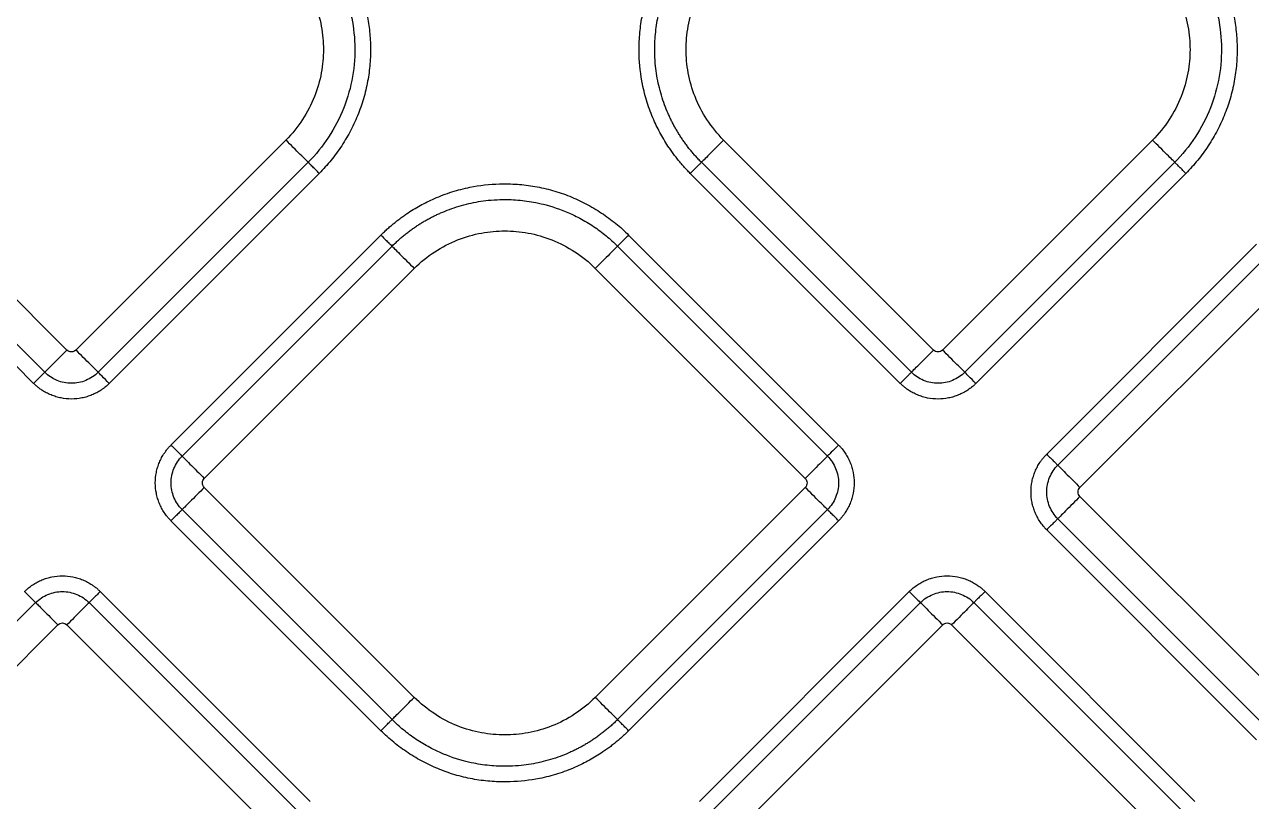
# Model space of a CAD drawing. Extents: x 0 to 84, y -21 to 126.
# Drawn here: x 35.334 to 39.184, y 34.201 to 36.638 of the extents above; entities that cross this region are included whole.
import ezdxf

# ---------------------------------------------------------------- set-up
doc = ezdxf.new("R2010")
doc.units = 0
doc.header["$MEASUREMENT"] = 0
doc.layers.add('1', color=4, linetype='Continuous')

# ---------------------------------------------------------------- blocks, each defined once
blk = doc.blocks.new('PRODIGY')
at = {"layer": '1', "color": 3, "linetype": 'Continuous', "lineweight": 25}
for p, q in [((35.4675, 35.6174), (34.8088, 36.2761)), ((36.1544, 36.2761), (35.4957, 35.6174)), ((38.1863, 35.6174), (37.5276, 36.2761)), ((38.8732, 36.2761), (38.2145, 35.6174)), ((35.3977, 35.5477), (34.7391, 36.2064)), ((36.2241, 36.2064), (35.5654, 35.5477)), ((38.1166, 35.5477), (37.4579, 36.2064)), ((38.9429, 36.2064), (38.2842, 35.5477)), ((35.3629, 35.5129), (34.7042, 36.1715)), ((36.259, 36.1715), (35.6003, 35.5129)), ((38.0817, 35.5129), (37.423, 36.1715)), ((38.9778, 36.1715), (38.3191, 35.5129)), ((35.7938, 35.3194), (36.4525, 35.978)), ((37.2296, 35.978), (37.8882, 35.3194)), ((35.8286, 35.2845), (36.4873, 35.9432)), ((37.1947, 35.9432), (37.8534, 35.2845)), ((38.5411, 35.2909), (39.1997, 35.9495)), ((38.5759, 35.256), (39.2346, 35.9147)), ((35.8983, 35.2148), (36.557, 35.8735)), ((37.125, 35.8735), (37.7837, 35.2148)), ((38.6456, 35.1863), (39.3043, 35.845)), ((36.557, 34.5279), (35.8983, 35.1865)), ((37.7837, 35.1865), (37.125, 34.5279)), ((39.3043, 34.4994), (38.6456, 35.158)), ((36.4873, 34.4582), (35.8286, 35.1168)), ((37.8534, 35.1168), (37.1947, 34.4582)), ((36.4525, 34.4233), (35.7938, 35.0819)), ((37.8882, 35.0819), (37.2296, 34.4233)), ((39.2346, 34.4296), (38.5759, 35.0883)), ((39.1997, 34.3948), (38.5411, 35.0534)), ((35.5718, 34.8599), (36.2304, 34.2013)), ((37.4515, 34.2013), (38.1102, 34.86)), ((38.3476, 34.86), (39.0063, 34.2013)), ((34.7106, 34.1664), (35.3692, 34.8251)), ((35.5369, 34.8251), (36.1956, 34.1664)), ((37.4864, 34.1665), (38.1451, 34.8251)), ((38.3127, 34.8251), (38.9714, 34.1665)), ((34.7803, 34.0967), (35.4389, 34.7554)), ((35.4672, 34.7554), (36.1259, 34.0967)), ((37.5561, 34.0968), (38.2148, 34.7554)), ((38.243, 34.7554), (38.9017, 34.0968))]:
    blk.add_line(p, q, dxfattribs=at)
for points, knots in [([(36.2241, 36.9138), (36.2478, 36.8901), (36.2686, 36.8644), (36.3042, 36.8111), (36.3189, 36.7835), (36.3366, 36.7419), (36.3417, 36.7282), (36.3509, 36.6998), (36.355, 36.6851), (36.3652, 36.6399), (36.3694, 36.6081), (36.3714, 36.5428), (36.3692, 36.5093), (36.3577, 36.4424), (36.3485, 36.4091), (36.3233, 36.3449), (36.3072, 36.314), (36.2695, 36.2566), (36.2478, 36.2301), (36.2241, 36.2064)], [0, 0, 0, 0, 0.125, 0.125, 0.25, 0.25, 0.3125, 0.3125, 0.375, 0.375, 0.5, 0.5, 0.625, 0.625, 0.75, 0.75, 0.875, 0.875, 1, 1, 1, 1]), ([(36.259, 36.9486), (36.2621, 36.9454), (36.2684, 36.939), (36.2776, 36.9291), (36.2865, 36.919), (36.2952, 36.9087), (36.3037, 36.8981), (36.3118, 36.8874), (36.3198, 36.8764), (36.3298, 36.8618), (36.3415, 36.8433), (36.3584, 36.8137), (36.3767, 36.7759), (36.3942, 36.7291), (36.4074, 36.6802), (36.4163, 36.6292), (36.4204, 36.576), (36.4194, 36.5219), (36.4128, 36.4668), (36.4006, 36.4122), (36.3825, 36.3586), (36.3589, 36.307), (36.3349, 36.2661), (36.3134, 36.235), (36.2963, 36.2127), (36.2783, 36.1914), (36.2654, 36.1782), (36.259, 36.1715)], [0, 0, 0, 0, 0.015653, 0.03129, 0.046922, 0.062557, 0.078206, 0.093877, 0.10958, 0.125325, 0.155378, 0.185662, 0.243925, 0.301095, 0.359088, 0.419952, 0.480645, 0.544392, 0.607866, 0.673169, 0.738587, 0.80425, 0.870202, 0.903106, 0.935649, 0.967918, 1, 1, 1, 1]), ([(37.423, 36.1715), (37.4195, 36.1751), (37.4125, 36.1822), (37.4024, 36.1932), (37.3926, 36.2044), (37.3831, 36.216), (37.3739, 36.2278), (37.365, 36.2398), (37.3498, 36.2617), (37.3298, 36.2942), (37.3064, 36.3416), (37.2867, 36.3938), (37.2692, 36.4619), (37.2615, 36.531), (37.2628, 36.5994), (37.2695, 36.6553), (37.282, 36.7104), (37.3005, 36.764), (37.3243, 36.8154), (37.3482, 36.8558), (37.3695, 36.8864), (37.3864, 36.9082), (37.4041, 36.9291), (37.4167, 36.9421), (37.423, 36.9486)], [0, 0, 0, 0, 0.0173412, 0.0346651, 0.0519847, 0.069313, 0.0866627, 0.1040468, 0.121478, 0.1791406, 0.2367426, 0.3049223, 0.3728359, 0.4806859, 0.5457701, 0.6103365, 0.6759598, 0.7418949, 0.807114, 0.8726293, 0.9049132, 0.9368491, 0.9685172, 1, 1, 1, 1]), ([(37.4579, 36.2064), (37.4546, 36.2097), (37.4481, 36.2163), (37.4387, 36.2265), (37.4297, 36.2369), (37.421, 36.2474), (37.4127, 36.2581), (37.4048, 36.2689), (37.3972, 36.2799), (37.3899, 36.2909), (37.383, 36.302), (37.3765, 36.3132), (37.3703, 36.3244), (37.3644, 36.3357), (37.3589, 36.3472), (37.3512, 36.364), (37.338, 36.3968), (37.3231, 36.4464), (37.3142, 36.4999), (37.3107, 36.5514), (37.312, 36.6015), (37.3188, 36.65), (37.3323, 36.7079), (37.3493, 36.754), (37.3699, 36.7953), (37.3823, 36.8171), (37.3956, 36.8382), (37.4099, 36.8585), (37.4251, 36.8779), (37.441, 36.8964), (37.4523, 36.908), (37.4579, 36.9138)], [0, 0, 0, 0, 0.0177773, 0.0354291, 0.05295, 0.0703348, 0.0875787, 0.1046773, 0.1216261, 0.1384214, 0.1550594, 0.1715367, 0.1878502, 0.2040071, 0.2202357, 0.2366296, 0.2744001, 0.3552333, 0.4340676, 0.4807536, 0.5523715, 0.624938, 0.6673581, 0.7794137, 0.8115391, 0.8435226, 0.8753254, 0.9069097, 0.9382395, 0.9692803, 1, 1, 1, 1]), ([(38.9429, 36.9138), (38.9666, 36.8901), (38.9875, 36.8644), (39.023, 36.8111), (39.0378, 36.7835), (39.0554, 36.7419), (39.0606, 36.7282), (39.0697, 36.6997), (39.0738, 36.6851), (39.084, 36.6398), (39.0882, 36.6081), (39.0902, 36.5428), (39.088, 36.5092), (39.0766, 36.4424), (39.0673, 36.4091), (39.0421, 36.3449), (39.0261, 36.314), (38.9883, 36.2566), (38.9666, 36.23), (38.9429, 36.2064)], [0, 0, 0, 0, 0.125, 0.125, 0.25, 0.25, 0.3125, 0.3125, 0.375, 0.375, 0.5, 0.5, 0.625, 0.625, 0.75, 0.75, 0.875, 0.875, 1, 1, 1, 1]), ([(38.9778, 36.9486), (38.9809, 36.9454), (38.9872, 36.939), (38.9964, 36.9291), (39.0054, 36.919), (39.014, 36.9087), (39.0225, 36.8981), (39.0307, 36.8873), (39.0386, 36.8764), (39.0486, 36.8618), (39.0603, 36.8433), (39.0772, 36.8136), (39.0956, 36.7759), (39.113, 36.7291), (39.1262, 36.6802), (39.1351, 36.6292), (39.1392, 36.576), (39.1382, 36.5219), (39.1316, 36.4668), (39.1195, 36.4122), (39.1013, 36.3586), (39.0777, 36.307), (39.0537, 36.2661), (39.0322, 36.235), (39.0151, 36.2127), (38.9971, 36.1914), (38.9842, 36.1781), (38.9778, 36.1715)], [0, 0, 0, 0, 0.015653, 0.03129, 0.046922, 0.062557, 0.078206, 0.093877, 0.10958, 0.125325, 0.155378, 0.185662, 0.243925, 0.301095, 0.359088, 0.419952, 0.480645, 0.544392, 0.607866, 0.673169, 0.738587, 0.80425, 0.870202, 0.903106, 0.935649, 0.967918, 1, 1, 1, 1]), ([(36.1544, 36.8441), (36.174, 36.8245), (36.1916, 36.8028), (36.2216, 36.7569), (36.234, 36.7326), (36.2536, 36.6832), (36.2607, 36.658), (36.2699, 36.6083), (36.272, 36.5837), (36.272, 36.5364), (36.2699, 36.5119), (36.2607, 36.4621), (36.2536, 36.437), (36.234, 36.3875), (36.2216, 36.3633), (36.1916, 36.3173), (36.174, 36.2957), (36.1544, 36.2761)], [0, 0, 0, 0, 0.125, 0.125, 0.25, 0.25, 0.375, 0.375, 0.5, 0.5, 0.625, 0.625, 0.75, 0.75, 0.875, 0.875, 1, 1, 1, 1]), ([(37.5276, 36.2761), (37.508, 36.2957), (37.4904, 36.3173), (37.4604, 36.3632), (37.4479, 36.3875), (37.4284, 36.4369), (37.4213, 36.4621), (37.4121, 36.5118), (37.41, 36.5364), (37.41, 36.5837), (37.4121, 36.6083), (37.4213, 36.658), (37.4284, 36.6832), (37.4479, 36.7326), (37.4604, 36.7569), (37.4904, 36.8028), (37.508, 36.8244), (37.5276, 36.844)], [0, 0, 0, 0, 0.125, 0.125, 0.25, 0.25, 0.375, 0.375, 0.5, 0.5, 0.625, 0.625, 0.75, 0.75, 0.875, 0.875, 1, 1, 1, 1]), ([(38.8732, 36.844), (38.8928, 36.8244), (38.9104, 36.8028), (38.9404, 36.7569), (38.9529, 36.7326), (38.9724, 36.6832), (38.9795, 36.658), (38.9887, 36.6083), (38.9908, 36.5837), (38.9908, 36.5364), (38.9887, 36.5118), (38.9795, 36.4621), (38.9724, 36.4369), (38.9529, 36.3875), (38.9404, 36.3632), (38.9104, 36.3173), (38.8928, 36.2957), (38.8732, 36.2761)], [0, 0, 0, 0, 0.125, 0.125, 0.25, 0.25, 0.375, 0.375, 0.5, 0.5, 0.625, 0.625, 0.75, 0.75, 0.875, 0.875, 1, 1, 1, 1]), ([(36.2241, 36.2064), (36.2228, 36.2077), (36.2201, 36.2104), (36.2117, 36.2188), (36.2061, 36.2244), (36.1928, 36.2377), (36.1852, 36.2453), (36.1697, 36.2608), (36.1618, 36.2687), (36.1544, 36.2761)], [0, 0, 0, 0, 0.25, 0.25, 0.5, 0.5, 0.75, 0.75, 1, 1, 1, 1]), ([(37.5276, 36.2761), (37.5202, 36.2687), (37.5123, 36.2608), (37.4968, 36.2453), (37.4892, 36.2377), (37.4759, 36.2244), (37.4703, 36.2187), (37.4619, 36.2104), (37.4592, 36.2077), (37.4579, 36.2064)], [0, 0, 0, 0, 0.25, 0.25, 0.5, 0.5, 0.75, 0.75, 1, 1, 1, 1]), ([(38.9429, 36.2064), (38.9416, 36.2077), (38.9389, 36.2104), (38.9305, 36.2187), (38.9249, 36.2244), (38.9116, 36.2377), (38.904, 36.2453), (38.8885, 36.2608), (38.8806, 36.2687), (38.8732, 36.2761)], [0, 0, 0, 0, 0.25, 0.25, 0.5, 0.5, 0.75, 0.75, 1, 1, 1, 1]), ([(36.259, 36.1715), (36.255, 36.1755), (36.2509, 36.1796), (36.2429, 36.1876), (36.2391, 36.1914), (36.2326, 36.1979), (36.2299, 36.2006), (36.226, 36.2045), (36.2247, 36.2058), (36.2241, 36.2064)], [0, 0, 0, 0, 0.25, 0.25, 0.5, 0.5, 0.75, 0.75, 1, 1, 1, 1]), ([(37.4579, 36.2064), (37.4573, 36.2057), (37.456, 36.2045), (37.4521, 36.2006), (37.4494, 36.1979), (37.4429, 36.1914), (37.4391, 36.1875), (37.4311, 36.1796), (37.427, 36.1754), (37.423, 36.1715)], [0, 0, 0, 0, 0.25, 0.25, 0.5, 0.5, 0.75, 0.75, 1, 1, 1, 1]), ([(38.9778, 36.1715), (38.9738, 36.1754), (38.9697, 36.1796), (38.9617, 36.1875), (38.9579, 36.1914), (38.9514, 36.1979), (38.9487, 36.2006), (38.9448, 36.2045), (38.9435, 36.2057), (38.9429, 36.2064)], [0, 0, 0, 0, 0.25, 0.25, 0.5, 0.5, 0.75, 0.75, 1, 1, 1, 1]), ([(36.4525, 35.978), (36.456, 35.9815), (36.4631, 35.9885), (36.4741, 35.9986), (36.4854, 36.0085), (36.4969, 36.018), (36.5087, 36.0272), (36.5208, 36.0361), (36.5426, 36.0513), (36.5752, 36.0713), (36.6225, 36.0947), (36.6748, 36.1144), (36.7428, 36.1318), (36.812, 36.1396), (36.8804, 36.1383), (36.9362, 36.1316), (36.9913, 36.1191), (37.0449, 36.1006), (37.0963, 36.0768), (37.1367, 36.0529), (37.1674, 36.0316), (37.1892, 36.0147), (37.21, 35.997), (37.2231, 35.9843), (37.2296, 35.978)], [0, 0, 0, 0, 0.017341, 0.034665, 0.051985, 0.069313, 0.086663, 0.104047, 0.121478, 0.179141, 0.236743, 0.304922, 0.372836, 0.480686, 0.54577, 0.610337, 0.67596, 0.741895, 0.807114, 0.872629, 0.904913, 0.936849, 0.968517, 1, 1, 1, 1]), ([(36.4873, 35.9432), (36.4906, 35.9464), (36.4972, 35.9529), (36.5075, 35.9623), (36.5178, 35.9714), (36.5284, 35.98), (36.5391, 35.9883), (36.5499, 35.9963), (36.5608, 36.0039), (36.5718, 36.0112), (36.5829, 36.018), (36.5941, 36.0246), (36.6053, 36.0308), (36.6167, 36.0366), (36.6282, 36.0422), (36.6449, 36.0498), (36.6777, 36.0631), (36.7274, 36.078), (36.7808, 36.0869), (36.8323, 36.0903), (36.8824, 36.089), (36.9309, 36.0822), (36.9888, 36.0687), (37.035, 36.0518), (37.0762, 36.0312), (37.0981, 36.0188), (37.1192, 36.0054), (37.1395, 35.9911), (37.1589, 35.9759), (37.1773, 35.9601), (37.1889, 35.9488), (37.1947, 35.9432)], [0, 0, 0, 0, 0.017777, 0.035429, 0.05295, 0.070335, 0.087579, 0.104677, 0.121626, 0.138421, 0.155059, 0.171537, 0.18785, 0.204007, 0.220236, 0.23663, 0.2744, 0.355233, 0.434068, 0.480754, 0.552372, 0.624938, 0.667358, 0.779414, 0.811539, 0.843523, 0.875325, 0.90691, 0.938239, 0.96928, 1, 1, 1, 1]), ([(36.557, 35.8735), (36.5766, 35.8931), (36.5983, 35.9106), (36.6442, 35.9406), (36.6685, 35.9531), (36.7179, 35.9727), (36.7431, 35.9798), (36.7928, 35.989), (36.8173, 35.9911), (36.8647, 35.9911), (36.8892, 35.989), (36.939, 35.9798), (36.9641, 35.9727), (37.0136, 35.9531), (37.0378, 35.9406), (37.0837, 35.9106), (37.1054, 35.8931), (37.125, 35.8735)], [0, 0, 0, 0, 0.125, 0.125, 0.25, 0.25, 0.375, 0.375, 0.5, 0.5, 0.625, 0.625, 0.75, 0.75, 0.875, 0.875, 1, 1, 1, 1]), ([(36.4525, 35.978), (36.4561, 35.9743), (36.4601, 35.9704), (36.4678, 35.9626), (36.4716, 35.9588), (36.4783, 35.9522), (36.4811, 35.9494), (36.4853, 35.9452), (36.4867, 35.9438), (36.4873, 35.9432)], [0, 0, 0, 0, 0.25, 0.25, 0.5, 0.5, 0.75, 0.75, 1, 1, 1, 1]), ([(37.2296, 35.978), (37.2256, 35.9741), (37.2215, 35.97), (37.2135, 35.962), (37.2097, 35.9582), (37.2032, 35.9516), (37.2005, 35.949), (37.1966, 35.945), (37.1953, 35.9438), (37.1947, 35.9432)], [0, 0, 0, 0, 0.25, 0.25, 0.5, 0.5, 0.75, 0.75, 1, 1, 1, 1]), ([(36.4873, 35.9432), (36.4886, 35.9419), (36.4913, 35.9392), (36.4997, 35.9308), (36.5053, 35.9251), (36.5186, 35.9118), (36.5262, 35.9042), (36.5418, 35.8887), (36.5496, 35.8808), (36.557, 35.8735)], [0, 0, 0, 0, 0.25, 0.25, 0.5, 0.5, 0.75, 0.75, 1, 1, 1, 1]), ([(37.1947, 35.9432), (37.1934, 35.9419), (37.1907, 35.9392), (37.1823, 35.9308), (37.1767, 35.9251), (37.1634, 35.9118), (37.1558, 35.9042), (37.1403, 35.8887), (37.1324, 35.8808), (37.125, 35.8735)], [0, 0, 0, 0, 0.25, 0.25, 0.5, 0.5, 0.75, 0.75, 1, 1, 1, 1]), ([(35.3977, 35.5477), (35.3991, 35.549), (35.4018, 35.5517), (35.4101, 35.5601), (35.4158, 35.5657), (35.4291, 35.579), (35.4367, 35.5866), (35.4522, 35.6022), (35.4601, 35.61), (35.4675, 35.6174)], [0, 0, 0, 0, 0.25, 0.25, 0.5, 0.5, 0.75, 0.75, 1, 1, 1, 1]), ([(35.5654, 35.5477), (35.5641, 35.549), (35.5614, 35.5517), (35.5531, 35.56), (35.5475, 35.5657), (35.5342, 35.579), (35.5266, 35.5866), (35.511, 35.6021), (35.5031, 35.61), (35.4957, 35.6174)], [0, 0, 0, 0, 0.25, 0.25, 0.5, 0.5, 0.75, 0.75, 1, 1, 1, 1]), ([(38.1166, 35.5477), (38.1179, 35.549), (38.1206, 35.5517), (38.1289, 35.5601), (38.1346, 35.5657), (38.1479, 35.579), (38.1555, 35.5866), (38.171, 35.6021), (38.1789, 35.61), (38.1863, 35.6174)], [0, 0, 0, 0, 0.25, 0.25, 0.5, 0.5, 0.75, 0.75, 1, 1, 1, 1]), ([(38.2842, 35.5477), (38.2829, 35.549), (38.2802, 35.5517), (38.2719, 35.56), (38.2663, 35.5657), (38.253, 35.5789), (38.2454, 35.5865), (38.2298, 35.6021), (38.2219, 35.61), (38.2145, 35.6174)], [0, 0, 0, 0, 0.25, 0.25, 0.5, 0.5, 0.75, 0.75, 1, 1, 1, 1]), ([(35.3629, 35.5129), (35.3668, 35.5168), (35.3709, 35.5209), (35.3789, 35.5289), (35.3827, 35.5327), (35.3893, 35.5392), (35.392, 35.5419), (35.3959, 35.5459), (35.3971, 35.5471), (35.3977, 35.5477)], [0, 0, 0, 0, 0.25, 0.25, 0.5, 0.5, 0.75, 0.75, 1, 1, 1, 1]), ([(35.5654, 35.5477), (35.5546, 35.5369), (35.5414, 35.5281), (35.5125, 35.5161), (35.4969, 35.513), (35.4662, 35.513), (35.4507, 35.5161), (35.4218, 35.5281), (35.4086, 35.5369), (35.3977, 35.5477)], [0, 0, 0, 0, 0.25, 0.25, 0.5, 0.5, 0.75, 0.75, 1, 1, 1, 1]), ([(35.6003, 35.5129), (35.592, 35.5211), (35.5838, 35.5294), (35.5712, 35.542), (35.5668, 35.5463), (35.5654, 35.5477)], [0, 0, 0, 0, 0.5, 0.5, 1, 1, 1, 1]), ([(38.0817, 35.5129), (38.0856, 35.5168), (38.0898, 35.5209), (38.0977, 35.5289), (38.1016, 35.5327), (38.1081, 35.5392), (38.1108, 35.5419), (38.1147, 35.5458), (38.1159, 35.5471), (38.1166, 35.5477)], [0, 0, 0, 0, 0.25, 0.25, 0.5, 0.5, 0.75, 0.75, 1, 1, 1, 1]), ([(38.2842, 35.5477), (38.2734, 35.5368), (38.2602, 35.5281), (38.2313, 35.5161), (38.2157, 35.513), (38.1851, 35.513), (38.1695, 35.5161), (38.1406, 35.5281), (38.1274, 35.5368), (38.1166, 35.5477)], [0, 0, 0, 0, 0.25, 0.25, 0.5, 0.5, 0.75, 0.75, 1, 1, 1, 1]), ([(38.3191, 35.5129), (38.3108, 35.5211), (38.3026, 35.5293), (38.29, 35.542), (38.2856, 35.5463), (38.2842, 35.5477)], [0, 0, 0, 0, 0.5, 0.5, 1, 1, 1, 1]), ([(35.6003, 35.5129), (35.5983, 35.511), (35.5944, 35.5071), (35.5882, 35.5018), (35.5816, 35.4967), (35.5726, 35.4904), (35.5608, 35.4834), (35.5459, 35.4763), (35.5304, 35.4708), (35.5091, 35.4654), (35.4816, 35.4626), (35.4541, 35.4654), (35.4328, 35.4708), (35.4173, 35.4763), (35.4024, 35.4834), (35.3898, 35.4909), (35.3793, 35.4983), (35.3708, 35.5053), (35.3655, 35.5103), (35.3629, 35.5129)], [0, 0, 0, 0, 0.031198, 0.062422, 0.093752, 0.125266, 0.187622, 0.250173, 0.31267, 0.375042, 0.499989, 0.624937, 0.687308, 0.749825, 0.812368, 0.874743, 0.916727, 0.958417, 1, 1, 1, 1]), ([(38.3191, 35.5129), (38.3171, 35.5109), (38.3132, 35.5071), (38.307, 35.5018), (38.3004, 35.4967), (38.2914, 35.4904), (38.2796, 35.4833), (38.2647, 35.4763), (38.2492, 35.4707), (38.2279, 35.4654), (38.2004, 35.4625), (38.1729, 35.4653), (38.1516, 35.4707), (38.1361, 35.4763), (38.1212, 35.4833), (38.1086, 35.4908), (38.0981, 35.4983), (38.0896, 35.5052), (38.0843, 35.5103), (38.0817, 35.5129)], [0, 0, 0, 0, 0.0311978, 0.062422, 0.0937518, 0.1252655, 0.1876219, 0.2501726, 0.3126696, 0.3750423, 0.4999886, 0.6249367, 0.6873081, 0.7498252, 0.8123684, 0.8747429, 0.9167266, 0.9584166, 1, 1, 1, 1]), ([(35.7938, 35.0819), (35.7919, 35.0839), (35.7881, 35.0878), (35.7827, 35.0941), (35.7776, 35.1006), (35.7713, 35.1096), (35.7643, 35.1215), (35.7573, 35.1364), (35.7517, 35.1519), (35.7463, 35.1732), (35.7435, 35.2007), (35.7463, 35.2281), (35.7517, 35.2494), (35.7573, 35.265), (35.7643, 35.2799), (35.7718, 35.2925), (35.7793, 35.3029), (35.7862, 35.3115), (35.7913, 35.3167), (35.7938, 35.3194)], [0, 0, 0, 0, 0.031198, 0.062422, 0.093752, 0.125266, 0.187622, 0.250173, 0.31267, 0.375042, 0.499989, 0.624937, 0.687308, 0.749825, 0.812368, 0.874743, 0.916727, 0.958417, 1, 1, 1, 1]), ([(35.7938, 35.3194), (35.7977, 35.3155), (35.8019, 35.3113), (35.8098, 35.3033), (35.8137, 35.2995), (35.8202, 35.293), (35.8229, 35.2903), (35.8268, 35.2864), (35.828, 35.2851), (35.8286, 35.2845)], [0, 0, 0, 0, 0.25, 0.25, 0.5, 0.5, 0.75, 0.75, 1, 1, 1, 1]), ([(37.8882, 35.3194), (37.8799, 35.3111), (37.8717, 35.3029), (37.8591, 35.2902), (37.8548, 35.2859), (37.8534, 35.2845)], [0, 0, 0, 0, 0.5, 0.5, 1, 1, 1, 1]), ([(37.8882, 35.3194), (37.8901, 35.3174), (37.8939, 35.3135), (37.8993, 35.3072), (37.9044, 35.3007), (37.9107, 35.2917), (37.9177, 35.2799), (37.9248, 35.265), (37.9303, 35.2494), (37.9357, 35.2281), (37.9385, 35.2007), (37.9357, 35.1732), (37.9303, 35.1519), (37.9248, 35.1364), (37.9177, 35.1215), (37.9102, 35.1088), (37.9028, 35.0984), (37.8958, 35.0898), (37.8907, 35.0846), (37.8882, 35.0819)], [0, 0, 0, 0, 0.031198, 0.062422, 0.093752, 0.125266, 0.187622, 0.250173, 0.31267, 0.375042, 0.499989, 0.624937, 0.687308, 0.749825, 0.812368, 0.874743, 0.916727, 0.958417, 1, 1, 1, 1]), ([(35.8286, 35.1168), (35.8178, 35.1276), (35.809, 35.1409), (35.7971, 35.1697), (35.7939, 35.1853), (35.7939, 35.216), (35.7971, 35.2316), (35.809, 35.2605), (35.8178, 35.2737), (35.8286, 35.2845)], [0, 0, 0, 0, 0.25, 0.25, 0.5, 0.5, 0.75, 0.75, 1, 1, 1, 1]), ([(35.8286, 35.2845), (35.8299, 35.2832), (35.8327, 35.2805), (35.841, 35.2721), (35.8467, 35.2665), (35.86, 35.2532), (35.8676, 35.2456), (35.8831, 35.2301), (35.891, 35.2222), (35.8983, 35.2148)], [0, 0, 0, 0, 0.25, 0.25, 0.5, 0.5, 0.75, 0.75, 1, 1, 1, 1]), ([(37.8534, 35.2845), (37.8521, 35.2832), (37.8494, 35.2805), (37.841, 35.2722), (37.8354, 35.2665), (37.8221, 35.2532), (37.8145, 35.2456), (37.799, 35.2301), (37.7911, 35.2222), (37.7837, 35.2148)], [0, 0, 0, 0, 0.25, 0.25, 0.5, 0.5, 0.75, 0.75, 1, 1, 1, 1]), ([(37.8534, 35.2845), (37.8642, 35.2737), (37.873, 35.2604), (37.8849, 35.2316), (37.8881, 35.216), (37.8881, 35.1853), (37.8849, 35.1697), (37.873, 35.1409), (37.8642, 35.1276), (37.8534, 35.1168)], [0, 0, 0, 0, 0.25, 0.25, 0.5, 0.5, 0.75, 0.75, 1, 1, 1, 1]), ([(38.5411, 35.0534), (38.5392, 35.0554), (38.5354, 35.0593), (38.53, 35.0656), (38.5249, 35.0721), (38.5186, 35.0811), (38.5116, 35.093), (38.5045, 35.1079), (38.499, 35.1234), (38.4936, 35.1447), (38.4908, 35.1722), (38.4936, 35.1996), (38.499, 35.2209), (38.5045, 35.2365), (38.5116, 35.2514), (38.5191, 35.264), (38.5265, 35.2744), (38.5335, 35.283), (38.5386, 35.2882), (38.5411, 35.2909)], [0, 0, 0, 0, 0.031198, 0.062422, 0.093752, 0.125266, 0.187622, 0.250173, 0.31267, 0.375042, 0.499989, 0.624937, 0.687308, 0.749825, 0.812368, 0.874743, 0.916727, 0.958417, 1, 1, 1, 1]), ([(38.5411, 35.2909), (38.545, 35.287), (38.5491, 35.2828), (38.5571, 35.2748), (38.5609, 35.271), (38.5675, 35.2645), (38.5701, 35.2618), (38.5741, 35.2579), (38.5753, 35.2566), (38.5759, 35.256)], [0, 0, 0, 0, 0.25, 0.25, 0.5, 0.5, 0.75, 0.75, 1, 1, 1, 1]), ([(38.5759, 35.0883), (38.5651, 35.0991), (38.5563, 35.1124), (38.5444, 35.1412), (38.5412, 35.1568), (38.5412, 35.1875), (38.5444, 35.2031), (38.5563, 35.232), (38.5651, 35.2452), (38.5759, 35.256)], [0, 0, 0, 0, 0.25, 0.25, 0.5, 0.5, 0.75, 0.75, 1, 1, 1, 1]), ([(38.5759, 35.256), (38.5772, 35.2547), (38.5799, 35.252), (38.5883, 35.2436), (38.594, 35.238), (38.6072, 35.2247), (38.6149, 35.2171), (38.6304, 35.2016), (38.6383, 35.1937), (38.6456, 35.1863)], [0, 0, 0, 0, 0.25, 0.25, 0.5, 0.5, 0.75, 0.75, 1, 1, 1, 1]), ([(35.8983, 35.1865), (35.891, 35.1792), (35.8831, 35.1713), (35.8676, 35.1558), (35.86, 35.1482), (35.8467, 35.1349), (35.841, 35.1292), (35.8327, 35.1208), (35.8299, 35.1181), (35.8286, 35.1168)], [0, 0, 0, 0, 0.25, 0.25, 0.5, 0.5, 0.75, 0.75, 1, 1, 1, 1]), ([(37.8534, 35.1168), (37.8521, 35.1181), (37.8494, 35.1208), (37.841, 35.1292), (37.8353, 35.1349), (37.8221, 35.1482), (37.8144, 35.1558), (37.7989, 35.1713), (37.7911, 35.1792), (37.7837, 35.1865)], [0, 0, 0, 0, 0.25, 0.25, 0.5, 0.5, 0.75, 0.75, 1, 1, 1, 1]), ([(38.6456, 35.158), (38.6383, 35.1506), (38.6304, 35.1428), (38.6149, 35.1273), (38.6072, 35.1196), (38.594, 35.1064), (38.5883, 35.1007), (38.5799, 35.0923), (38.5772, 35.0896), (38.5759, 35.0883)], [0, 0, 0, 0, 0.25, 0.25, 0.5, 0.5, 0.75, 0.75, 1, 1, 1, 1]), ([(35.8286, 35.1168), (35.828, 35.1162), (35.8268, 35.115), (35.8229, 35.111), (35.8202, 35.1083), (35.8137, 35.1018), (35.8098, 35.098), (35.8019, 35.09), (35.7977, 35.0859), (35.7938, 35.0819)], [0, 0, 0, 0, 0.25, 0.25, 0.5, 0.5, 0.75, 0.75, 1, 1, 1, 1]), ([(37.8882, 35.0819), (37.8843, 35.0859), (37.8802, 35.09), (37.8722, 35.098), (37.8684, 35.1018), (37.8618, 35.1083), (37.8592, 35.111), (37.8552, 35.115), (37.854, 35.1162), (37.8534, 35.1168)], [0, 0, 0, 0, 0.25, 0.25, 0.5, 0.5, 0.75, 0.75, 1, 1, 1, 1]), ([(38.5759, 35.0883), (38.5753, 35.0877), (38.5741, 35.0865), (38.5701, 35.0825), (38.5675, 35.0798), (38.5609, 35.0733), (38.5571, 35.0695), (38.5491, 35.0615), (38.545, 35.0574), (38.5411, 35.0534)], [0, 0, 0, 0, 0.25, 0.25, 0.5, 0.5, 0.75, 0.75, 1, 1, 1, 1]), ([(35.3344, 34.8599), (35.3363, 34.8619), (35.3403, 34.8657), (35.3465, 34.871), (35.353, 34.8761), (35.3621, 34.8824), (35.3739, 34.8895), (35.3888, 34.8965), (35.4043, 34.9021), (35.4256, 34.9074), (35.4531, 34.9102), (35.4806, 34.9074), (35.5019, 34.9021), (35.5174, 34.8965), (35.5323, 34.8895), (35.5449, 34.8819), (35.5554, 34.8745), (35.5639, 34.8676), (35.5692, 34.8625), (35.5718, 34.8599)], [0, 0, 0, 0, 0.031198, 0.062422, 0.093752, 0.125266, 0.187622, 0.250173, 0.31267, 0.375042, 0.499989, 0.624937, 0.687308, 0.749825, 0.812368, 0.874743, 0.916727, 0.958417, 1, 1, 1, 1]), ([(38.1102, 34.86), (38.1122, 34.8619), (38.1161, 34.8657), (38.1223, 34.8711), (38.1289, 34.8761), (38.1379, 34.8824), (38.1497, 34.8895), (38.1646, 34.8965), (38.1801, 34.9021), (38.2014, 34.9075), (38.2289, 34.9103), (38.2564, 34.9075), (38.2777, 34.9021), (38.2932, 34.8965), (38.3081, 34.8895), (38.3207, 34.882), (38.3312, 34.8745), (38.3397, 34.8676), (38.345, 34.8625), (38.3476, 34.86)], [0, 0, 0, 0, 0.031198, 0.062422, 0.093752, 0.125266, 0.187622, 0.250173, 0.31267, 0.375042, 0.499989, 0.624937, 0.687308, 0.749825, 0.812368, 0.874743, 0.916727, 0.958417, 1, 1, 1, 1]), ([(35.3344, 34.8599), (35.3426, 34.8517), (35.3509, 34.8435), (35.3635, 34.8308), (35.3679, 34.8265), (35.3692, 34.8251)], [0, 0, 0, 0, 0.5, 0.5, 1, 1, 1, 1]), ([(35.3692, 34.8251), (35.3801, 34.836), (35.3933, 34.8447), (35.4222, 34.8567), (35.4377, 34.8598), (35.4684, 34.8598), (35.484, 34.8567), (35.5129, 34.8447), (35.5261, 34.836), (35.5369, 34.8251)], [0, 0, 0, 0, 0.25, 0.25, 0.5, 0.5, 0.75, 0.75, 1, 1, 1, 1]), ([(35.5718, 34.8599), (35.5679, 34.856), (35.5637, 34.8519), (35.5558, 34.8439), (35.5519, 34.8401), (35.5454, 34.8336), (35.5427, 34.8309), (35.5388, 34.827), (35.5375, 34.8257), (35.5369, 34.8251)], [0, 0, 0, 0, 0.25, 0.25, 0.5, 0.5, 0.75, 0.75, 1, 1, 1, 1]), ([(38.1102, 34.86), (38.1185, 34.8517), (38.1267, 34.8435), (38.1393, 34.8309), (38.1437, 34.8265), (38.1451, 34.8251)], [0, 0, 0, 0, 0.5, 0.5, 1, 1, 1, 1]), ([(38.1451, 34.8251), (38.1559, 34.836), (38.1691, 34.8448), (38.198, 34.8567), (38.2136, 34.8599), (38.2442, 34.8599), (38.2598, 34.8567), (38.2887, 34.8448), (38.3019, 34.836), (38.3127, 34.8251)], [0, 0, 0, 0, 0.25, 0.25, 0.5, 0.5, 0.75, 0.75, 1, 1, 1, 1]), ([(38.3476, 34.86), (38.3437, 34.8561), (38.3395, 34.8519), (38.3316, 34.8439), (38.3278, 34.8401), (38.3212, 34.8336), (38.3185, 34.8309), (38.3146, 34.827), (38.3134, 34.8258), (38.3127, 34.8251)], [0, 0, 0, 0, 0.25, 0.25, 0.5, 0.5, 0.75, 0.75, 1, 1, 1, 1]), ([(35.3692, 34.8251), (35.3705, 34.8238), (35.3732, 34.8211), (35.3816, 34.8128), (35.3872, 34.8071), (35.4005, 34.7939), (35.4081, 34.7862), (35.4236, 34.7707), (35.4316, 34.7628), (35.4389, 34.7554)], [0, 0, 0, 0, 0.25, 0.25, 0.5, 0.5, 0.75, 0.75, 1, 1, 1, 1]), ([(35.5369, 34.8251), (35.5356, 34.8238), (35.5329, 34.8211), (35.5246, 34.8127), (35.5189, 34.8071), (35.5056, 34.7938), (35.498, 34.7862), (35.4825, 34.7707), (35.4746, 34.7628), (35.4672, 34.7554)], [0, 0, 0, 0, 0.25, 0.25, 0.5, 0.5, 0.75, 0.75, 1, 1, 1, 1]), ([(38.1451, 34.8251), (38.1464, 34.8238), (38.1491, 34.8211), (38.1574, 34.8128), (38.163, 34.8072), (38.1763, 34.7939), (38.1839, 34.7863), (38.1995, 34.7707), (38.2074, 34.7628), (38.2148, 34.7554)], [0, 0, 0, 0, 0.25, 0.25, 0.5, 0.5, 0.75, 0.75, 1, 1, 1, 1]), ([(38.3127, 34.8251), (38.3114, 34.8238), (38.3087, 34.8211), (38.3004, 34.8128), (38.2947, 34.8071), (38.2814, 34.7938), (38.2738, 34.7862), (38.2583, 34.7707), (38.2504, 34.7628), (38.243, 34.7554)], [0, 0, 0, 0, 0.25, 0.25, 0.5, 0.5, 0.75, 0.75, 1, 1, 1, 1]), ([(36.4873, 34.4582), (36.4886, 34.4595), (36.4913, 34.4622), (36.4997, 34.4705), (36.5053, 34.4762), (36.5186, 34.4895), (36.5262, 34.4971), (36.5418, 34.5126), (36.5496, 34.5205), (36.557, 34.5279)], [0, 0, 0, 0, 0.25, 0.25, 0.5, 0.5, 0.75, 0.75, 1, 1, 1, 1]), ([(37.125, 34.5279), (37.1054, 34.5083), (37.0837, 34.4907), (37.0378, 34.4607), (37.0136, 34.4482), (36.9641, 34.4286), (36.939, 34.4215), (36.8892, 34.4123), (36.8647, 34.4102), (36.8173, 34.4102), (36.7928, 34.4123), (36.7431, 34.4215), (36.7179, 34.4286), (36.6685, 34.4482), (36.6442, 34.4607), (36.5983, 34.4907), (36.5766, 34.5083), (36.557, 34.5279)], [0, 0, 0, 0, 0.125, 0.125, 0.25, 0.25, 0.375, 0.375, 0.5, 0.5, 0.625, 0.625, 0.75, 0.75, 0.875, 0.875, 1, 1, 1, 1]), ([(37.1947, 34.4582), (37.1934, 34.4595), (37.1907, 34.4622), (37.1823, 34.4705), (37.1767, 34.4762), (37.1634, 34.4895), (37.1558, 34.4971), (37.1403, 34.5126), (37.1324, 34.5205), (37.125, 34.5279)], [0, 0, 0, 0, 0.25, 0.25, 0.5, 0.5, 0.75, 0.75, 1, 1, 1, 1]), ([(36.4525, 34.4233), (36.4564, 34.4272), (36.4605, 34.4314), (36.4685, 34.4393), (36.4723, 34.4432), (36.4788, 34.4497), (36.4815, 34.4524), (36.4855, 34.4563), (36.4867, 34.4575), (36.4873, 34.4582)], [0, 0, 0, 0, 0.25, 0.25, 0.5, 0.5, 0.75, 0.75, 1, 1, 1, 1]), ([(37.1947, 34.4582), (37.1914, 34.4549), (37.1848, 34.4484), (37.1746, 34.439), (37.1642, 34.43), (37.1536, 34.4213), (37.1429, 34.413), (37.1321, 34.405), (37.1212, 34.3974), (37.1102, 34.3902), (37.0991, 34.3833), (37.0879, 34.3768), (37.0767, 34.3706), (37.0653, 34.3647), (37.0539, 34.3591), (37.0371, 34.3515), (37.0043, 34.3382), (36.9546, 34.3234), (36.9012, 34.3145), (36.8497, 34.311), (36.7996, 34.3123), (36.7511, 34.3191), (36.6932, 34.3326), (36.647, 34.3495), (36.6058, 34.3702), (36.5839, 34.3825), (36.5628, 34.3959), (36.5425, 34.4102), (36.5232, 34.4254), (36.5047, 34.4413), (36.4931, 34.4525), (36.4873, 34.4582)], [0, 0, 0, 0, 0.017778, 0.035429, 0.05295, 0.070335, 0.087579, 0.104678, 0.121627, 0.138422, 0.15506, 0.171537, 0.187851, 0.204007, 0.220236, 0.23663, 0.2744, 0.355233, 0.434067, 0.480754, 0.552372, 0.624938, 0.667358, 0.779414, 0.811539, 0.843523, 0.875325, 0.90691, 0.93824, 0.96928, 1, 1, 1, 1]), ([(37.2296, 34.4233), (37.2259, 34.427), (37.2219, 34.4309), (37.2142, 34.4387), (37.2104, 34.4425), (37.2037, 34.4491), (37.2009, 34.452), (37.1967, 34.4561), (37.1954, 34.4575), (37.1947, 34.4582)], [0, 0, 0, 0, 0.25, 0.25, 0.5, 0.5, 0.75, 0.75, 1, 1, 1, 1]), ([(37.2296, 34.4233), (37.226, 34.4198), (37.2189, 34.4128), (37.2079, 34.4027), (37.1966, 34.3929), (37.1851, 34.3834), (37.1733, 34.3741), (37.1612, 34.3652), (37.1394, 34.35), (37.1068, 34.3301), (37.0595, 34.3066), (37.0073, 34.2869), (36.9392, 34.2695), (36.87, 34.2618), (36.8016, 34.2631), (36.7458, 34.2698), (36.6907, 34.2823), (36.6371, 34.3007), (36.5857, 34.3245), (36.5453, 34.3484), (36.5146, 34.3697), (36.4928, 34.3866), (36.472, 34.4043), (36.459, 34.417), (36.4525, 34.4233)], [0, 0, 0, 0, 0.017341, 0.034665, 0.051985, 0.069313, 0.086663, 0.104047, 0.121478, 0.179141, 0.236743, 0.304922, 0.372836, 0.480686, 0.54577, 0.610337, 0.67596, 0.741895, 0.807114, 0.872629, 0.904913, 0.936849, 0.968517, 1, 1, 1, 1])]:
    blk.add_open_spline(points, degree=3, knots=knots, dxfattribs=at)
for points in [[(35.4957, 35.6174), (35.492, 35.6137), (35.4816, 35.6094), (35.4712, 35.6137), (35.4675, 35.6174)], [(38.2145, 35.6174), (38.2108, 35.6137), (38.2004, 35.6094), (38.19, 35.6137), (38.1863, 35.6174)], [(35.8983, 35.1865), (35.8946, 35.1902), (35.8903, 35.2007), (35.8946, 35.2111), (35.8983, 35.2148)], [(37.7837, 35.2148), (37.7874, 35.2111), (37.7917, 35.2007), (37.7874, 35.1902), (37.7837, 35.1865)], [(38.6456, 35.158), (38.6419, 35.1617), (38.6376, 35.1722), (38.6419, 35.1826), (38.6456, 35.1863)], [(35.4389, 34.7554), (35.4427, 34.7591), (35.4531, 34.7634), (35.4635, 34.7591), (35.4672, 34.7554)], [(38.2148, 34.7554), (38.2185, 34.7591), (38.2289, 34.7634), (38.2393, 34.7591), (38.243, 34.7554)]]:
    blk.add_open_spline(points, degree=3, dxfattribs=at)

msp = doc.modelspace()

# ---------------------------------------------------------------- block references
at = {"layer": '1'}
msp.add_blockref('PRODIGY', (0, 0), dxfattribs=at)

doc.saveas('drawing.dxf')
